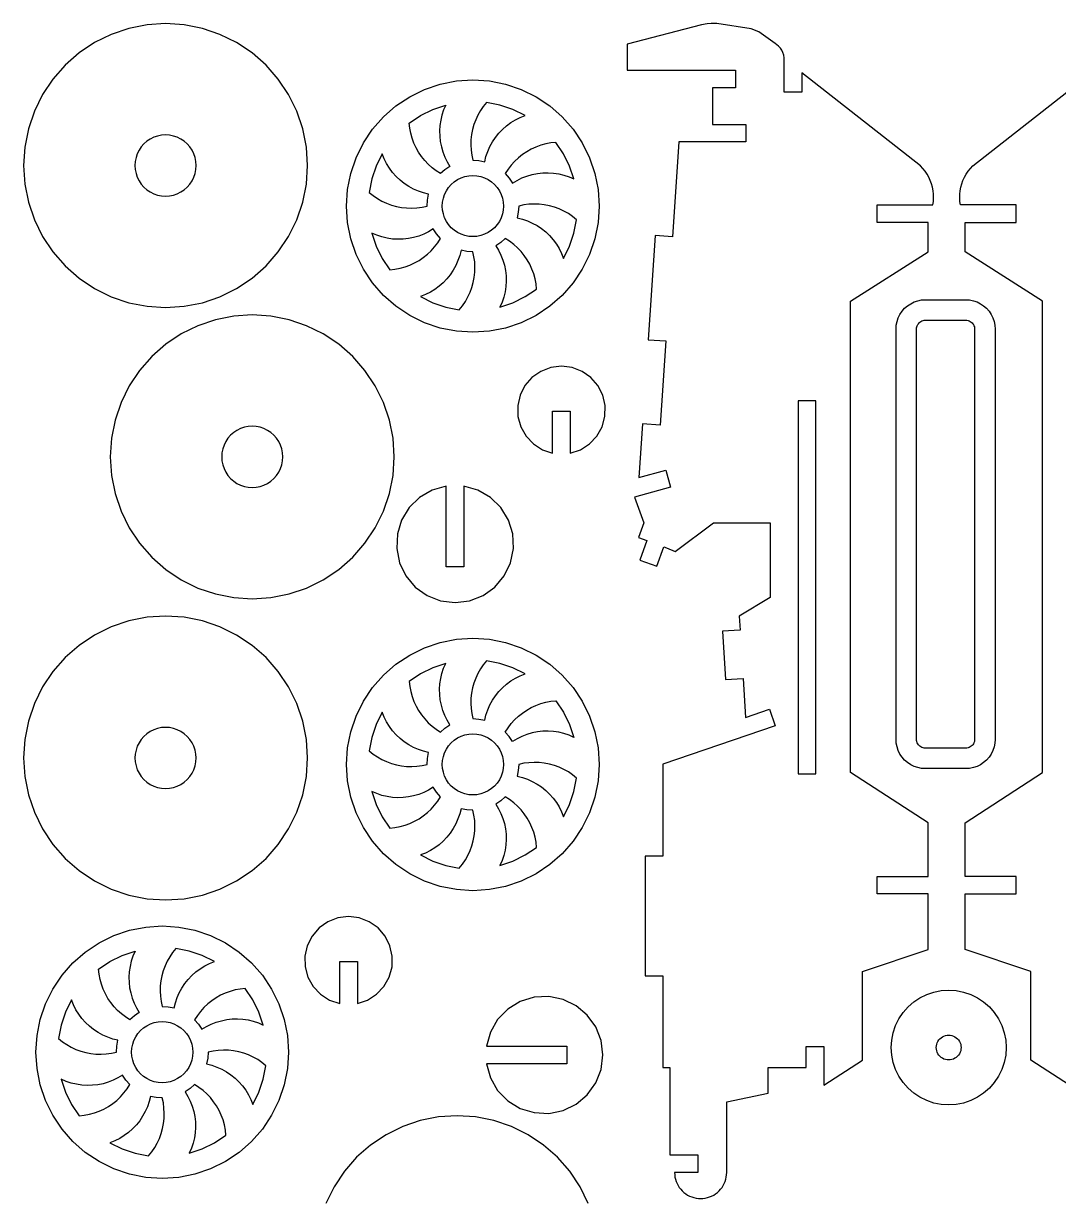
# Model space of a CAD drawing. Extents: x -851 to -288, y 134 to 465.
# Drawn here: x -849.9 to -673.2, y 264.1 to 465.1 of the extents above; entities that cross this region are included whole.
import ezdxf

# ---------------------------------------------------------------- set-up
doc = ezdxf.new("R2010")
doc.units = 0
doc.header["$MEASUREMENT"] = 0
doc.layers.get('0').update_dxf_attribs({"linetype": 'CONTINUOUS'})

msp = doc.modelspace()

# ---------------------------------------------------------------- linework, layer by layer
for points in [[(-819.37, 464.31), (-822.48, 464.93), (-825.65, 465.14), (-828.81, 464.93), (-831.92, 464.31), (-834.93, 463.29), (-837.77, 461.89), (-840.41, 460.13), (-842.79, 458.04), (-844.89, 455.65), (-846.65, 453.01), (-848.05, 450.17), (-849.07, 447.17), (-849.69, 444.05), (-849.9, 440.89), (-849.69, 437.72), (-849.07, 434.61), (-848.05, 431.61), (-846.65, 428.76), (-844.89, 426.13), (-842.79, 423.74), (-840.41, 421.65), (-837.77, 419.89), (-834.93, 418.48), (-831.92, 417.46), (-828.81, 416.84), (-825.65, 416.64), (-822.48, 416.84), (-819.37, 417.46), (-816.37, 418.48), (-813.52, 419.89), (-810.88, 421.65), (-808.5, 423.74), (-806.41, 426.13), (-804.64, 428.76), (-803.24, 431.61), (-802.22, 434.61), (-801.6, 437.72), (-801.39, 440.89), (-801.6, 444.05), (-802.22, 447.17), (-803.24, 450.17), (-804.64, 453.01), (-806.41, 455.65), (-808.5, 458.04), (-810.88, 460.13), (-813.52, 461.89), (-816.37, 463.29)], [(-739.54, 271.89), (-734.75, 271.89), (-734.75, 268.89), (-738.74, 268.89), (-738.72, 268.5), (-738.67, 268.11), (-738.58, 267.73), (-738.47, 267.36), (-738.32, 267.01), (-738.14, 266.66), (-737.93, 266.33), (-737.69, 266.03), (-737.43, 265.74), (-737.15, 265.48), (-736.84, 265.24), (-736.51, 265.03), (-736.17, 264.85), (-735.81, 264.71), (-735.44, 264.59), (-735.06, 264.5), (-734.67, 264.45), (-734.29, 264.44), (-733.9, 264.45), (-733.51, 264.5), (-733.14, 264.59), (-732.77, 264.71), (-732.41, 264.85), (-732.06, 265.03), (-731.73, 265.24), (-731.43, 265.48), (-731.14, 265.74), (-730.88, 266.03), (-730.64, 266.33), (-730.43, 266.66), (-730.25, 267.01), (-730.11, 267.36), (-729.99, 267.73), (-729.91, 268.11), (-729.85, 268.5), (-729.84, 268.89), (-729.84, 280.93), (-722.74, 282.42), (-722.74, 286.82), (-716.28, 286.82), (-716.28, 290.43), (-713.28, 290.43), (-713.28, 283.79), (-706.67, 288.05), (-706.67, 303.2), (-695.44, 306.95), (-695.44, 316.47), (-704.18, 316.47), (-704.18, 319.47), (-695.44, 319.47), (-695.44, 328.64), (-708.68, 337.2), (-708.68, 417.74), (-695.44, 426.15), (-695.44, 431.15), (-704.18, 431.15), (-704.18, 434.15), (-694.64, 434.15), (-694.55, 434.76), (-694.52, 435.37), (-694.53, 435.97), (-694.59, 436.58), (-694.71, 437.18), (-694.87, 437.77), (-695.08, 438.34), (-695.33, 438.89), (-695.63, 439.42), (-695.97, 439.93), (-696.36, 440.4), (-696.78, 440.84), (-717.04, 456.73), (-717.04, 453.44), (-720.04, 453.44), (-720.04, 459.29), (-720.1, 459.74), (-720.24, 460.17), (-720.43, 460.57), (-720.68, 460.94), (-720.99, 461.27), (-721.54, 461.72), (-724.38, 463.74), (-725.68, 464.22), (-731.5, 465.14), (-732.49, 465.13), (-733.15, 465.08), (-734.13, 464.91), (-746.84, 461.63), (-746.84, 457.18), (-728.36, 457.18), (-728.36, 454.18), (-732.25, 454.18), (-732.25, 447.91), (-726.57, 447.91), (-726.57, 444.91), (-738.01, 444.91), (-739.08, 428.72), (-742.07, 428.92), (-743.25, 411.13), (-740.26, 410.93), (-741.22, 396.56), (-744.21, 396.76), (-744.82, 387.59), (-740.25, 388.86), (-739.45, 385.97), (-745.61, 384.26), (-744.01, 379.88), (-744.9, 377.36), (-743.46, 376.85), (-744.66, 373.48), (-741.75, 372.44), (-740.57, 375.77), (-740.11, 375.6), (-738.66, 374.98), (-732.1, 379.88), (-722.4, 379.88), (-722.4, 367.12), (-727.7, 363.9), (-727.56, 361.54), (-730.55, 361.36), (-730.04, 353.1), (-727.05, 353.29), (-726.64, 346.61), (-722.56, 348), (-721.59, 345.16), (-740.76, 338.63), (-740.76, 322.91), (-743.76, 322.91), (-743.76, 302.5), (-740.76, 302.5), (-740.76, 286.82), (-739.54, 286.82)], [(-752.35, 428.38), (-753.25, 425.71), (-754.5, 423.18), (-756.07, 420.83), (-757.93, 418.71), (-760.05, 416.85), (-762.4, 415.29), (-764.93, 414.04), (-767.6, 413.13), (-770.36, 412.58), (-773.18, 412.4), (-775.99, 412.58), (-778.76, 413.13), (-781.43, 414.04), (-783.96, 415.29), (-786.31, 416.85), (-788.43, 418.71), (-790.29, 420.83), (-791.86, 423.18), (-793.1, 425.71), (-794.01, 428.38), (-794.56, 431.15), (-794.75, 433.96), (-794.56, 436.78), (-794.01, 439.55), (-793.1, 442.22), (-791.86, 444.75), (-790.29, 447.09), (-788.43, 449.21), (-786.31, 451.07), (-783.96, 452.64), (-781.43, 453.89), (-778.76, 454.8), (-775.99, 455.35), (-773.18, 455.53), (-770.36, 455.35), (-767.6, 454.8), (-764.93, 453.89), (-762.4, 452.64), (-760.05, 451.07), (-757.93, 449.21), (-756.07, 447.09), (-754.5, 444.75), (-753.25, 442.22), (-752.35, 439.55), (-751.8, 436.78), (-751.61, 433.96), (-751.8, 431.15)], [(-783.8, 446.4), (-783.96, 447.26), (-784.06, 448.14), (-782.11, 449.44), (-780.02, 450.47), (-777.8, 451.22), (-778.17, 450.38), (-778.46, 449.51), (-778.67, 448.62), (-778.81, 447.72), (-778.87, 446.8), (-778.84, 445.88), (-778.74, 444.97), (-778.56, 444.08), (-778.3, 443.2), (-777.97, 442.34), (-777.57, 441.52), (-777.09, 440.74), (-777.94, 440.17), (-778.71, 439.5), (-779.45, 439.97), (-780.15, 440.51), (-780.81, 441.1), (-781.41, 441.74), (-781.96, 442.42), (-782.46, 443.15), (-782.89, 443.92), (-783.26, 444.72), (-783.56, 445.55)], [(-773.18, 441.79), (-772.16, 441.72), (-771.16, 441.52), (-770.94, 442.41), (-770.64, 443.28), (-770.27, 444.12), (-769.84, 444.92), (-769.33, 445.68), (-768.76, 446.4), (-768.12, 447.06), (-767.44, 447.67), (-766.7, 448.21), (-765.92, 448.69), (-765.1, 449.1), (-764.25, 449.44), (-766.34, 450.47), (-768.56, 451.22), (-770.85, 451.68), (-771.4, 450.99), (-771.89, 450.26), (-772.33, 449.5), (-772.7, 448.7), (-773, 447.87), (-773.24, 447.02), (-773.41, 446.16), (-773.5, 445.28), (-773.53, 444.4), (-773.48, 443.52), (-773.37, 442.65)], [(-821.5, 444.07), (-821.95, 444.58), (-822.47, 445.03), (-823.04, 445.41), (-823.65, 445.71), (-824.29, 445.93), (-824.96, 446.06), (-825.65, 446.11), (-826.33, 446.06), (-827, 445.93), (-827.64, 445.71), (-828.26, 445.41), (-828.82, 445.03), (-829.34, 444.58), (-829.79, 444.07), (-830.17, 443.5), (-830.47, 442.89), (-830.69, 442.24), (-830.82, 441.57), (-830.87, 440.89), (-830.82, 440.21), (-830.69, 439.54), (-830.47, 438.89), (-830.17, 438.28), (-829.79, 437.71), (-829.34, 437.2), (-828.82, 436.75), (-828.26, 436.37), (-827.64, 436.07), (-827, 435.85), (-826.33, 435.71), (-825.65, 435.67), (-824.96, 435.71), (-824.29, 435.85), (-823.65, 436.07), (-823.04, 436.37), (-822.47, 436.75), (-821.95, 437.2), (-821.5, 437.71), (-821.13, 438.28), (-820.82, 438.89), (-820.6, 439.54), (-820.47, 440.21), (-820.43, 440.89), (-820.47, 441.57), (-820.6, 442.24), (-820.82, 442.89), (-821.13, 443.5)], [(-766.97, 438.73), (-766.41, 437.88), (-765.62, 438.35), (-764.8, 438.76), (-763.95, 439.09), (-763.07, 439.35), (-762.17, 439.53), (-761.26, 439.63), (-760.34, 439.65), (-759.43, 439.59), (-758.52, 439.46), (-757.63, 439.24), (-756.76, 438.95), (-755.92, 438.59), (-756.67, 440.8), (-757.71, 442.9), (-759.01, 444.84), (-759.88, 444.75), (-760.75, 444.58), (-761.6, 444.34), (-762.42, 444.04), (-763.22, 443.67), (-763.99, 443.24), (-764.72, 442.75), (-765.41, 442.2), (-766.05, 441.59), (-766.64, 440.94), (-767.17, 440.24), (-767.65, 439.5)], [(-789.69, 440.8), (-790.44, 438.59), (-790.89, 436.3), (-790.21, 435.74), (-789.48, 435.25), (-788.71, 434.81), (-787.91, 434.44), (-787.09, 434.14), (-786.24, 433.9), (-785.37, 433.74), (-784.5, 433.64), (-783.62, 433.61), (-782.74, 433.66), (-781.86, 433.78), (-781, 433.96), (-780.93, 434.98), (-780.74, 435.99), (-781.63, 436.21), (-782.49, 436.5), (-783.33, 436.87), (-784.14, 437.31), (-784.9, 437.82), (-785.61, 438.39), (-786.28, 439.02), (-786.88, 439.71), (-787.43, 440.44), (-787.91, 441.22), (-788.32, 442.04), (-788.65, 442.9)], [(-774.53, 439.01), (-773.86, 439.14), (-773.18, 439.18), (-772.5, 439.14), (-771.83, 439.01), (-771.18, 438.79), (-770.57, 438.48), (-770, 438.11), (-769.49, 437.66), (-769.04, 437.14), (-768.66, 436.57), (-768.36, 435.96), (-768.14, 435.31), (-768, 434.65), (-767.96, 433.96), (-768, 433.28), (-768.14, 432.61), (-768.36, 431.97), (-768.66, 431.35), (-769.04, 430.79), (-769.49, 430.27), (-770, 429.82), (-770.57, 429.44), (-771.18, 429.14), (-771.83, 428.92), (-772.5, 428.79), (-773.18, 428.74), (-773.86, 428.79), (-774.53, 428.92), (-775.18, 429.14), (-775.79, 429.44), (-776.36, 429.82), (-776.87, 430.27), (-777.32, 430.79), (-777.7, 431.35), (-778, 431.97), (-778.22, 432.61), (-778.35, 433.28), (-778.4, 433.96), (-778.35, 434.65), (-778.22, 435.31), (-778, 435.96), (-777.7, 436.57), (-777.32, 437.14), (-776.87, 437.66), (-776.36, 438.11), (-775.79, 438.48), (-775.18, 438.79)], [(-755.47, 431.63), (-756.15, 432.18), (-756.88, 432.68), (-757.65, 433.11), (-758.45, 433.48), (-759.27, 433.79), (-760.12, 434.03), (-760.99, 434.19), (-761.86, 434.29), (-762.74, 434.31), (-763.62, 434.27), (-764.5, 434.15), (-765.36, 433.96), (-765.42, 432.94), (-765.62, 431.94), (-764.73, 431.72), (-763.87, 431.43), (-763.03, 431.06), (-762.22, 430.62), (-761.46, 430.11), (-760.74, 429.54), (-760.08, 428.91), (-759.47, 428.22), (-758.93, 427.48), (-758.45, 426.7), (-758.04, 425.88), (-757.71, 425.03), (-756.67, 427.13), (-755.92, 429.34)], [(-787.35, 423.09), (-786.48, 423.18), (-785.61, 423.35), (-784.76, 423.58), (-783.94, 423.89), (-783.14, 424.25), (-782.37, 424.69), (-781.64, 425.18), (-780.95, 425.73), (-780.31, 426.34), (-779.72, 426.99), (-779.19, 427.69), (-778.71, 428.43), (-779.39, 429.2), (-779.95, 430.05), (-780.74, 429.58), (-781.56, 429.17), (-782.41, 428.84), (-783.29, 428.58), (-784.19, 428.4), (-785.1, 428.3), (-786.02, 428.28), (-786.93, 428.33), (-787.84, 428.47), (-788.73, 428.68), (-789.6, 428.97), (-790.44, 429.34), (-789.69, 427.13), (-788.65, 425.03)], [(-762.3, 419.79), (-762.4, 420.67), (-762.56, 421.53), (-762.8, 422.38), (-763.1, 423.21), (-763.47, 424.01), (-763.9, 424.77), (-764.4, 425.5), (-764.95, 426.19), (-765.55, 426.83), (-766.21, 427.42), (-766.91, 427.96), (-767.65, 428.43), (-768.42, 427.76), (-769.27, 427.19), (-768.79, 426.41), (-768.39, 425.58), (-768.05, 424.73), (-767.8, 423.85), (-767.62, 422.95), (-767.52, 422.04), (-767.49, 421.13), (-767.55, 420.21), (-767.69, 419.31), (-767.9, 418.42), (-768.19, 417.55), (-768.56, 416.71), (-766.34, 417.46), (-764.25, 418.49)], [(-775.51, 416.25), (-774.96, 416.94), (-774.46, 417.67), (-774.03, 418.43), (-773.66, 419.23), (-773.36, 420.06), (-773.12, 420.91), (-772.95, 421.77), (-772.85, 422.65), (-772.83, 423.53), (-772.87, 424.41), (-772.99, 425.28), (-773.18, 426.14), (-774.2, 426.21), (-775.2, 426.41), (-775.42, 425.52), (-775.72, 424.65), (-776.08, 423.81), (-776.52, 423.01), (-777.03, 422.24), (-777.6, 421.53), (-778.24, 420.87), (-778.92, 420.26), (-779.66, 419.71), (-780.44, 419.24), (-781.26, 418.83), (-782.11, 418.49), (-780.02, 417.46), (-777.8, 416.71)], [(-699.9, 416), (-699.47, 416.5), (-698.98, 416.93), (-698.43, 417.29), (-697.85, 417.58), (-697.23, 417.79), (-696.59, 417.92), (-695.93, 417.96), (-689.01, 417.96), (-688.36, 417.92), (-687.72, 417.79), (-687.1, 417.58), (-686.51, 417.29), (-685.97, 416.93), (-685.48, 416.5), (-685.05, 416), (-684.68, 415.46), (-684.39, 414.87), (-684.18, 414.25), (-684.06, 413.61), (-684.01, 412.96), (-684.01, 342.87), (-684.06, 342.22), (-684.18, 341.58), (-684.39, 340.96), (-684.68, 340.37), (-685.05, 339.83), (-685.48, 339.34), (-685.97, 338.9), (-686.51, 338.54), (-687.1, 338.25), (-687.72, 338.04), (-688.36, 337.91), (-689.01, 337.87), (-695.93, 337.87), (-696.59, 337.91), (-697.23, 338.04), (-697.85, 338.25), (-698.43, 338.54), (-698.98, 338.9), (-699.47, 339.34), (-699.9, 339.83), (-700.26, 340.37), (-700.55, 340.96), (-700.76, 341.58), (-700.89, 342.22), (-700.93, 342.87), (-700.93, 412.96), (-700.89, 413.61), (-700.76, 414.25), (-700.55, 414.87), (-700.26, 415.46)], [(-807.68, 367.08), (-804.57, 367.7), (-801.57, 368.72), (-798.72, 370.12), (-796.08, 371.88), (-793.7, 373.98), (-791.61, 376.36), (-789.84, 379), (-788.44, 381.84), (-787.42, 384.85), (-786.8, 387.96), (-786.59, 391.12), (-786.8, 394.29), (-787.42, 397.4), (-788.44, 400.4), (-789.84, 403.25), (-791.61, 405.89), (-793.7, 408.27), (-796.08, 410.36), (-798.72, 412.13), (-801.57, 413.53), (-804.57, 414.55), (-807.68, 415.17), (-810.85, 415.37), (-814.01, 415.17), (-817.12, 414.55), (-820.13, 413.53), (-822.97, 412.13), (-825.61, 410.36), (-827.99, 408.27), (-830.09, 405.89), (-831.85, 403.25), (-833.25, 400.4), (-834.27, 397.4), (-834.89, 394.29), (-835.1, 391.12), (-834.89, 387.96), (-834.27, 384.85), (-833.25, 381.84), (-831.85, 379), (-830.09, 376.36), (-827.99, 373.98), (-825.61, 371.88), (-822.97, 370.12), (-820.13, 368.72), (-817.12, 367.7), (-814.01, 367.08), (-810.85, 366.87)], [(-687.63, 342.3), (-687.71, 342.12), (-687.82, 341.96), (-687.95, 341.81), (-688.1, 341.68), (-688.26, 341.57), (-688.44, 341.49), (-688.63, 341.42), (-688.82, 341.38), (-689.01, 341.37), (-695.93, 341.37), (-696.13, 341.38), (-696.32, 341.42), (-696.51, 341.49), (-696.68, 341.57), (-696.85, 341.68), (-696.99, 341.81), (-697.12, 341.96), (-697.23, 342.12), (-697.32, 342.3), (-697.38, 342.48), (-697.42, 342.68), (-697.43, 342.87), (-697.43, 412.96), (-697.42, 413.16), (-697.38, 413.35), (-697.32, 413.53), (-697.23, 413.71), (-697.12, 413.87), (-696.99, 414.02), (-696.85, 414.15), (-696.68, 414.26), (-696.51, 414.35), (-696.32, 414.41), (-696.13, 414.45), (-695.93, 414.46), (-689.01, 414.46), (-688.82, 414.45), (-688.63, 414.41), (-688.44, 414.35), (-688.26, 414.26), (-688.1, 414.15), (-687.95, 414.02), (-687.82, 413.87), (-687.71, 413.71), (-687.63, 413.53), (-687.56, 413.35), (-687.53, 413.16), (-687.51, 412.96), (-687.51, 342.87), (-687.53, 342.68), (-687.56, 342.48)], [(-759.57, 398.95), (-756.57, 398.95), (-756.57, 391.77), (-754.83, 392.35), (-753.29, 393.34), (-752.03, 394.67), (-751.13, 396.27), (-750.65, 398.04), (-750.61, 399.87), (-751.01, 401.65), (-751.84, 403.29), (-753.04, 404.67), (-754.54, 405.73), (-756.25, 406.39), (-758.07, 406.61), (-759.89, 406.39), (-761.59, 405.73), (-763.09, 404.67), (-764.29, 403.29), (-765.12, 401.65), (-765.52, 399.87), (-765.48, 398.04), (-765, 396.27), (-764.1, 394.67), (-762.85, 393.34), (-761.3, 392.35), (-759.57, 391.77)], [(-717.63, 400.67), (-717.63, 336.96), (-714.63, 336.96), (-714.63, 400.67)], [(-807.67, 395.27), (-808.24, 395.64), (-808.85, 395.95), (-809.49, 396.17), (-810.16, 396.3), (-810.85, 396.34), (-811.53, 396.3), (-812.2, 396.17), (-812.84, 395.95), (-813.46, 395.64), (-814.02, 395.27), (-814.54, 394.81), (-814.99, 394.3), (-815.37, 393.73), (-815.67, 393.12), (-815.89, 392.47), (-816.02, 391.81), (-816.07, 391.12), (-816.02, 390.44), (-815.89, 389.77), (-815.67, 389.13), (-815.37, 388.51), (-814.99, 387.95), (-814.54, 387.43), (-814.02, 386.98), (-813.46, 386.6), (-812.84, 386.3), (-812.2, 386.08), (-811.53, 385.95), (-810.85, 385.9), (-810.16, 385.95), (-809.49, 386.08), (-808.85, 386.3), (-808.24, 386.6), (-807.67, 386.98), (-807.15, 387.43), (-806.7, 387.95), (-806.33, 388.51), (-806.02, 389.13), (-805.8, 389.77), (-805.67, 390.44), (-805.63, 391.12), (-805.67, 391.81), (-805.8, 392.47), (-806.02, 393.12), (-806.33, 393.73), (-806.7, 394.3), (-807.15, 394.81)], [(-774.72, 372.35), (-777.72, 372.35), (-777.72, 386.11), (-780.12, 385.43), (-782.27, 384.19), (-784.05, 382.45), (-785.34, 380.33), (-786.07, 377.95), (-786.19, 375.47), (-785.7, 373.03), (-784.62, 370.79), (-783.02, 368.89), (-781, 367.44), (-778.69, 366.53), (-776.22, 366.22), (-773.76, 366.53), (-771.44, 367.44), (-769.42, 368.89), (-767.82, 370.79), (-766.74, 373.03), (-766.25, 375.47), (-766.37, 377.95), (-767.11, 380.33), (-768.4, 382.45), (-770.18, 384.19), (-772.33, 385.43), (-774.72, 386.11)], [(-840.41, 358.93), (-842.79, 356.84), (-844.89, 354.46), (-846.65, 351.82), (-848.05, 348.97), (-849.07, 345.97), (-849.69, 342.86), (-849.9, 339.69), (-849.69, 336.53), (-849.07, 333.42), (-848.05, 330.41), (-846.65, 327.57), (-844.89, 324.93), (-842.79, 322.54), (-840.41, 320.45), (-837.77, 318.69), (-834.93, 317.29), (-831.92, 316.27), (-828.81, 315.65), (-825.65, 315.44), (-822.48, 315.65), (-819.37, 316.27), (-816.37, 317.29), (-813.52, 318.69), (-810.88, 320.45), (-808.5, 322.54), (-806.41, 324.93), (-804.64, 327.57), (-803.24, 330.41), (-802.22, 333.42), (-801.6, 336.53), (-801.39, 339.69), (-801.6, 342.86), (-802.22, 345.97), (-803.24, 348.97), (-804.64, 351.82), (-806.41, 354.46), (-808.5, 356.84), (-810.88, 358.93), (-813.52, 360.69), (-816.37, 362.1), (-819.37, 363.12), (-822.48, 363.74), (-825.65, 363.94), (-828.81, 363.74), (-831.92, 363.12), (-834.93, 362.1), (-837.77, 360.69)], [(-753.25, 346.84), (-752.35, 344.17), (-751.8, 341.4), (-751.61, 338.59), (-751.8, 335.77), (-752.35, 333.01), (-753.25, 330.34), (-754.5, 327.81), (-756.07, 325.46), (-757.93, 323.34), (-760.05, 321.48), (-762.4, 319.91), (-764.93, 318.66), (-767.6, 317.76), (-770.36, 317.21), (-773.18, 317.02), (-775.99, 317.21), (-778.76, 317.76), (-781.43, 318.66), (-783.96, 319.91), (-786.31, 321.48), (-788.43, 323.34), (-790.29, 325.46), (-791.86, 327.81), (-793.1, 330.34), (-794.01, 333.01), (-794.56, 335.77), (-794.75, 338.59), (-794.56, 341.4), (-794.01, 344.17), (-793.1, 346.84), (-791.86, 349.37), (-790.29, 351.72), (-788.43, 353.84), (-786.31, 355.7), (-783.96, 357.27), (-781.43, 358.51), (-778.76, 359.42), (-775.99, 359.97), (-773.18, 360.16), (-770.36, 359.97), (-767.6, 359.42), (-764.93, 358.51), (-762.4, 357.27), (-760.05, 355.7), (-757.93, 353.84), (-756.07, 351.72), (-754.5, 349.37)], [(-777.94, 344.79), (-777.09, 345.36), (-777.57, 346.15), (-777.97, 346.97), (-778.3, 347.82), (-778.56, 348.7), (-778.74, 349.6), (-778.84, 350.51), (-778.87, 351.43), (-778.81, 352.34), (-778.67, 353.25), (-778.46, 354.14), (-778.17, 355.01), (-777.8, 355.85), (-780.02, 355.1), (-782.11, 354.06), (-784.06, 352.76), (-783.96, 351.89), (-783.8, 351.02), (-783.56, 350.17), (-783.26, 349.35), (-782.89, 348.55), (-782.46, 347.78), (-781.96, 347.05), (-781.41, 346.36), (-780.81, 345.72), (-780.15, 345.13), (-779.45, 344.6), (-778.71, 344.12)], [(-770.85, 356.3), (-771.4, 355.62), (-771.89, 354.89), (-772.33, 354.12), (-772.7, 353.32), (-773, 352.49), (-773.24, 351.65), (-773.41, 350.78), (-773.5, 349.91), (-773.53, 349.02), (-773.48, 348.15), (-773.37, 347.27), (-773.18, 346.41), (-772.16, 346.34), (-771.16, 346.14), (-770.94, 347.03), (-770.64, 347.9), (-770.27, 348.74), (-769.84, 349.54), (-769.33, 350.31), (-768.76, 351.02), (-768.12, 351.69), (-767.44, 352.29), (-766.7, 352.84), (-765.92, 353.32), (-765.1, 353.73), (-764.25, 354.06), (-766.34, 355.1), (-768.56, 355.85)], [(-759.01, 349.47), (-757.71, 347.52), (-756.67, 345.43), (-755.92, 343.21), (-756.76, 343.58), (-757.63, 343.87), (-758.52, 344.08), (-759.43, 344.22), (-760.34, 344.28), (-761.26, 344.25), (-762.17, 344.15), (-763.07, 343.97), (-763.95, 343.71), (-764.8, 343.38), (-765.62, 342.98), (-766.41, 342.5), (-766.97, 343.35), (-767.65, 344.12), (-767.17, 344.86), (-766.64, 345.56), (-766.05, 346.22), (-765.41, 346.82), (-764.72, 347.37), (-763.99, 347.87), (-763.22, 348.3), (-762.42, 348.67), (-761.6, 348.97), (-760.75, 349.2), (-759.88, 349.37)], [(-789.69, 345.43), (-790.44, 343.21), (-790.89, 340.92), (-790.21, 340.37), (-789.48, 339.87), (-788.71, 339.44), (-787.91, 339.07), (-787.09, 338.76), (-786.24, 338.53), (-785.37, 338.36), (-784.5, 338.26), (-783.62, 338.24), (-782.74, 338.28), (-781.86, 338.4), (-781, 338.59), (-780.93, 339.61), (-780.74, 340.61), (-781.63, 340.83), (-782.49, 341.13), (-783.33, 341.49), (-784.14, 341.93), (-784.9, 342.44), (-785.61, 343.01), (-786.28, 343.64), (-786.88, 344.33), (-787.43, 345.07), (-787.91, 345.85), (-788.32, 346.67), (-788.65, 347.52)], [(-829.79, 336.51), (-829.34, 336), (-828.82, 335.55), (-828.26, 335.17), (-827.64, 334.87), (-827, 334.65), (-826.33, 334.52), (-825.65, 334.47), (-824.96, 334.52), (-824.29, 334.65), (-823.65, 334.87), (-823.04, 335.17), (-822.47, 335.55), (-821.95, 336), (-821.5, 336.51), (-821.13, 337.08), (-820.82, 337.69), (-820.6, 338.34), (-820.47, 339.01), (-820.43, 339.69), (-820.47, 340.37), (-820.6, 341.04), (-820.82, 341.69), (-821.13, 342.3), (-821.5, 342.87), (-821.95, 343.38), (-822.47, 343.83), (-823.04, 344.21), (-823.65, 344.51), (-824.29, 344.73), (-824.96, 344.87), (-825.65, 344.91), (-826.33, 344.87), (-827, 344.73), (-827.64, 344.51), (-828.26, 344.21), (-828.82, 343.83), (-829.34, 343.38), (-829.79, 342.87), (-830.17, 342.3), (-830.47, 341.69), (-830.69, 341.04), (-830.82, 340.37), (-830.87, 339.69), (-830.82, 339.01), (-830.69, 338.34), (-830.47, 337.69), (-830.17, 337.08)], [(-775.18, 343.41), (-774.53, 343.63), (-773.86, 343.76), (-773.18, 343.81), (-772.5, 343.76), (-771.83, 343.63), (-771.18, 343.41), (-770.57, 343.11), (-770, 342.73), (-769.49, 342.28), (-769.04, 341.77), (-768.66, 341.2), (-768.36, 340.59), (-768.14, 339.94), (-768, 339.27), (-767.96, 338.59), (-768, 337.91), (-768.14, 337.24), (-768.36, 336.59), (-768.66, 335.98), (-769.04, 335.41), (-769.49, 334.9), (-770, 334.45), (-770.57, 334.07), (-771.18, 333.77), (-771.83, 333.55), (-772.5, 333.41), (-773.18, 333.37), (-773.86, 333.41), (-774.53, 333.55), (-775.18, 333.77), (-775.79, 334.07), (-776.36, 334.45), (-776.87, 334.9), (-777.32, 335.41), (-777.7, 335.98), (-778, 336.59), (-778.22, 337.24), (-778.35, 337.91), (-778.4, 338.59), (-778.35, 339.27), (-778.22, 339.94), (-778, 340.59), (-777.7, 341.2), (-777.32, 341.77), (-776.87, 342.28), (-776.36, 342.73), (-775.79, 343.11)], [(-755.47, 336.26), (-756.15, 336.81), (-756.88, 337.3), (-757.65, 337.74), (-758.45, 338.11), (-759.27, 338.41), (-760.12, 338.65), (-760.99, 338.82), (-761.86, 338.91), (-762.74, 338.94), (-763.62, 338.89), (-764.5, 338.78), (-765.36, 338.59), (-765.42, 337.57), (-765.62, 336.56), (-764.73, 336.35), (-763.87, 336.05), (-763.03, 335.68), (-762.22, 335.24), (-761.46, 334.74), (-760.74, 334.16), (-760.08, 333.53), (-759.47, 332.85), (-758.93, 332.11), (-758.45, 331.33), (-758.04, 330.51), (-757.71, 329.66), (-756.67, 331.75), (-755.92, 333.96)], [(-787.35, 327.71), (-786.48, 327.81), (-785.61, 327.97), (-784.76, 328.21), (-783.94, 328.51), (-783.14, 328.88), (-782.37, 329.31), (-781.64, 329.81), (-780.95, 330.36), (-780.31, 330.96), (-779.72, 331.62), (-779.19, 332.32), (-778.71, 333.06), (-779.39, 333.83), (-779.95, 334.68), (-780.74, 334.2), (-781.56, 333.8), (-782.41, 333.46), (-783.29, 333.21), (-784.19, 333.03), (-785.1, 332.92), (-786.02, 332.9), (-786.93, 332.96), (-787.84, 333.1), (-788.73, 333.31), (-789.6, 333.6), (-790.44, 333.96), (-789.69, 331.75), (-788.65, 329.66)], [(-762.3, 324.41), (-762.4, 325.29), (-762.56, 326.16), (-762.8, 327), (-763.1, 327.83), (-763.47, 328.63), (-763.9, 329.4), (-764.4, 330.13), (-764.95, 330.82), (-765.55, 331.46), (-766.21, 332.05), (-766.91, 332.58), (-767.65, 333.06), (-768.42, 332.38), (-769.27, 331.81), (-768.79, 331.03), (-768.39, 330.21), (-768.05, 329.36), (-767.8, 328.48), (-767.62, 327.58), (-767.52, 326.67), (-767.49, 325.75), (-767.55, 324.84), (-767.69, 323.93), (-767.9, 323.04), (-768.19, 322.17), (-768.56, 321.33), (-766.34, 322.08), (-764.25, 323.12)], [(-775.51, 320.87), (-774.96, 321.56), (-774.46, 322.29), (-774.03, 323.06), (-773.66, 323.86), (-773.36, 324.68), (-773.12, 325.53), (-772.95, 326.4), (-772.85, 327.27), (-772.83, 328.15), (-772.87, 329.03), (-772.99, 329.91), (-773.18, 330.77), (-774.2, 330.83), (-775.2, 331.03), (-775.42, 330.14), (-775.72, 329.28), (-776.08, 328.44), (-776.52, 327.63), (-777.03, 326.87), (-777.6, 326.15), (-778.24, 325.49), (-778.92, 324.88), (-779.66, 324.34), (-780.44, 323.86), (-781.26, 323.45), (-782.11, 323.12), (-780.02, 322.08), (-777.8, 321.33)], [(-795.9, 304.93), (-792.9, 304.93), (-792.9, 297.75), (-791.16, 298.33), (-789.62, 299.32), (-788.36, 300.65), (-787.47, 302.25), (-786.98, 304.02), (-786.94, 305.85), (-787.35, 307.63), (-788.18, 309.27), (-789.37, 310.65), (-790.87, 311.71), (-792.58, 312.37), (-794.4, 312.59), (-796.22, 312.37), (-797.93, 311.71), (-799.43, 310.65), (-800.63, 309.27), (-801.45, 307.63), (-801.86, 305.85), (-801.82, 304.02), (-801.34, 302.25), (-800.44, 300.65), (-799.18, 299.32), (-797.64, 298.33), (-795.9, 297.75)], [(-805.39, 283.86), (-806.29, 281.19), (-807.54, 278.66), (-809.11, 276.31), (-810.97, 274.19), (-813.09, 272.33), (-815.44, 270.76), (-817.97, 269.52), (-820.64, 268.61), (-823.4, 268.06), (-826.22, 267.87), (-829.03, 268.06), (-831.8, 268.61), (-834.47, 269.52), (-837, 270.76), (-839.35, 272.33), (-841.47, 274.19), (-843.33, 276.31), (-844.9, 278.66), (-846.15, 281.19), (-847.05, 283.86), (-847.6, 286.63), (-847.79, 289.44), (-847.6, 292.26), (-847.05, 295.02), (-846.15, 297.69), (-844.9, 300.22), (-843.33, 302.57), (-841.47, 304.69), (-839.35, 306.55), (-837, 308.12), (-834.47, 309.37), (-831.8, 310.27), (-829.03, 310.82), (-826.22, 311.01), (-823.4, 310.82), (-820.64, 310.27), (-817.97, 309.37), (-815.44, 308.12), (-813.09, 306.55), (-810.97, 304.69), (-809.11, 302.57), (-807.54, 300.22), (-806.29, 297.69), (-805.39, 295.02), (-804.84, 292.26), (-804.65, 289.44), (-804.84, 286.63)], [(-836.84, 301.87), (-837, 302.74), (-837.1, 303.62), (-835.15, 304.91), (-833.06, 305.95), (-830.84, 306.7), (-831.21, 305.86), (-831.5, 304.99), (-831.71, 304.1), (-831.85, 303.19), (-831.91, 302.28), (-831.88, 301.36), (-831.78, 300.45), (-831.6, 299.55), (-831.34, 298.67), (-831.01, 297.82), (-830.61, 297), (-830.13, 296.22), (-830.98, 295.65), (-831.75, 294.97), (-832.49, 295.45), (-833.19, 295.98), (-833.85, 296.57), (-834.45, 297.21), (-835, 297.9), (-835.5, 298.63), (-835.93, 299.4), (-836.3, 300.2), (-836.6, 301.03)], [(-826.22, 297.26), (-825.2, 297.2), (-824.2, 297), (-823.98, 297.89), (-823.68, 298.75), (-823.32, 299.59), (-822.88, 300.4), (-822.37, 301.16), (-821.8, 301.88), (-821.16, 302.54), (-820.48, 303.15), (-819.74, 303.69), (-818.96, 304.17), (-818.14, 304.58), (-817.29, 304.91), (-819.38, 305.95), (-821.6, 306.7), (-823.89, 307.15), (-824.44, 306.47), (-824.94, 305.74), (-825.37, 304.97), (-825.74, 304.17), (-826.04, 303.35), (-826.28, 302.5), (-826.45, 301.63), (-826.55, 300.76), (-826.57, 299.88), (-826.52, 299), (-826.41, 298.12)], [(-820.01, 294.2), (-819.45, 293.35), (-818.66, 293.83), (-817.84, 294.23), (-816.99, 294.57), (-816.11, 294.82), (-815.21, 295), (-814.3, 295.11), (-813.38, 295.13), (-812.47, 295.07), (-811.56, 294.94), (-810.67, 294.72), (-809.8, 294.43), (-808.96, 294.07), (-809.71, 296.28), (-810.75, 298.37), (-812.05, 300.32), (-812.92, 300.22), (-813.79, 300.06), (-814.64, 299.82), (-815.46, 299.52), (-816.26, 299.15), (-817.03, 298.72), (-817.76, 298.22), (-818.45, 297.67), (-819.09, 297.07), (-819.68, 296.41), (-820.21, 295.71), (-820.69, 294.97)], [(-694.48, 280.75), (-695.69, 281.17), (-696.85, 281.73), (-697.91, 282.45), (-698.88, 283.29), (-699.72, 284.26), (-700.44, 285.33), (-701, 286.48), (-701.42, 287.69), (-701.67, 288.95), (-701.75, 290.23), (-701.67, 291.51), (-701.42, 292.77), (-701, 293.99), (-700.44, 295.14), (-699.72, 296.21), (-698.88, 297.17), (-697.91, 298.02), (-696.85, 298.73), (-695.69, 299.3), (-694.48, 299.71), (-693.22, 299.96), (-691.94, 300.04), (-690.66, 299.96), (-689.4, 299.71), (-688.18, 299.3), (-687.03, 298.73), (-685.97, 298.02), (-685, 297.17), (-684.15, 296.21), (-683.44, 295.14), (-682.87, 293.99), (-682.46, 292.77), (-682.21, 291.51), (-682.13, 290.23), (-682.21, 288.95), (-682.46, 287.69), (-682.87, 286.48), (-683.44, 285.33), (-684.15, 284.26), (-685, 283.29), (-685.97, 282.45), (-687.03, 281.73), (-688.18, 281.17), (-689.4, 280.75), (-690.66, 280.5), (-691.94, 280.42), (-693.22, 280.5)], [(-842.73, 296.28), (-843.48, 294.07), (-843.93, 291.77), (-843.25, 291.22), (-842.52, 290.73), (-841.75, 290.29), (-840.95, 289.92), (-840.13, 289.62), (-839.28, 289.38), (-838.41, 289.21), (-837.54, 289.12), (-836.66, 289.09), (-835.78, 289.14), (-834.9, 289.25), (-834.04, 289.44), (-833.98, 290.46), (-833.78, 291.47), (-834.67, 291.68), (-835.53, 291.98), (-836.37, 292.35), (-837.18, 292.79), (-837.94, 293.29), (-838.65, 293.87), (-839.32, 294.5), (-839.92, 295.18), (-840.47, 295.92), (-840.95, 296.7), (-841.36, 297.52), (-841.69, 298.37)], [(-757.11, 290.46), (-757.11, 287.46), (-770.87, 287.46), (-770.19, 285.06), (-768.95, 282.91), (-767.21, 281.13), (-765.09, 279.84), (-762.71, 279.11), (-760.23, 278.98), (-757.79, 279.48), (-755.55, 280.56), (-753.65, 282.16), (-752.2, 284.18), (-751.29, 286.49), (-750.98, 288.96), (-751.29, 291.42), (-752.2, 293.74), (-753.65, 295.76), (-755.55, 297.36), (-757.79, 298.43), (-760.23, 298.93), (-762.71, 298.81), (-765.09, 298.07), (-767.21, 296.78), (-768.95, 295), (-770.19, 292.85), (-770.87, 290.46)], [(-827.57, 294.48), (-826.9, 294.62), (-826.22, 294.66), (-825.54, 294.62), (-824.87, 294.48), (-824.22, 294.26), (-823.61, 293.96), (-823.04, 293.58), (-822.53, 293.13), (-822.08, 292.62), (-821.7, 292.05), (-821.4, 291.44), (-821.18, 290.79), (-821.04, 290.12), (-821, 289.44), (-821.04, 288.76), (-821.18, 288.09), (-821.4, 287.44), (-821.7, 286.83), (-822.08, 286.26), (-822.53, 285.75), (-823.04, 285.3), (-823.61, 284.92), (-824.22, 284.62), (-824.87, 284.4), (-825.54, 284.27), (-826.22, 284.22), (-826.9, 284.27), (-827.57, 284.4), (-828.22, 284.62), (-828.83, 284.92), (-829.4, 285.3), (-829.91, 285.75), (-830.36, 286.26), (-830.74, 286.83), (-831.04, 287.44), (-831.26, 288.09), (-831.4, 288.76), (-831.44, 289.44), (-831.4, 290.12), (-831.26, 290.79), (-831.04, 291.44), (-830.74, 292.05), (-830.36, 292.62), (-829.91, 293.13), (-829.4, 293.58), (-828.83, 293.96), (-828.22, 294.26)], [(-692.49, 288.18), (-692.75, 288.27), (-693, 288.4), (-693.23, 288.55), (-693.44, 288.73), (-693.62, 288.94), (-693.78, 289.17), (-693.9, 289.42), (-693.99, 289.68), (-694.04, 289.96), (-694.06, 290.23), (-694.04, 290.51), (-693.99, 290.78), (-693.9, 291.04), (-693.78, 291.29), (-693.62, 291.52), (-693.44, 291.73), (-693.23, 291.91), (-693, 292.07), (-692.75, 292.19), (-692.49, 292.28), (-692.22, 292.33), (-691.94, 292.35), (-691.66, 292.33), (-691.39, 292.28), (-691.13, 292.19), (-690.88, 292.07), (-690.65, 291.91), (-690.44, 291.73), (-690.26, 291.52), (-690.1, 291.29), (-689.98, 291.04), (-689.89, 290.78), (-689.84, 290.51), (-689.82, 290.23), (-689.84, 289.96), (-689.89, 289.68), (-689.98, 289.42), (-690.1, 289.17), (-690.26, 288.94), (-690.44, 288.73), (-690.65, 288.55), (-690.88, 288.4), (-691.13, 288.27), (-691.39, 288.18), (-691.66, 288.13), (-691.94, 288.11), (-692.22, 288.13)], [(-808.51, 287.11), (-809.19, 287.66), (-809.92, 288.16), (-810.69, 288.59), (-811.49, 288.96), (-812.31, 289.27), (-813.16, 289.5), (-814.03, 289.67), (-814.9, 289.77), (-815.78, 289.79), (-816.66, 289.75), (-817.54, 289.63), (-818.4, 289.44), (-818.46, 288.42), (-818.66, 287.42), (-817.77, 287.2), (-816.91, 286.9), (-816.07, 286.54), (-815.26, 286.1), (-814.5, 285.59), (-813.79, 285.02), (-813.12, 284.39), (-812.52, 283.7), (-811.97, 282.96), (-811.49, 282.18), (-811.08, 281.36), (-810.75, 280.51), (-809.71, 282.6), (-808.96, 284.82)], [(-839.52, 278.66), (-838.65, 278.83), (-837.8, 279.06), (-836.98, 279.36), (-836.18, 279.73), (-835.41, 280.17), (-834.68, 280.66), (-833.99, 281.21), (-833.35, 281.81), (-832.76, 282.47), (-832.23, 283.17), (-831.75, 283.91), (-832.43, 284.68), (-832.99, 285.53), (-833.78, 285.05), (-834.6, 284.65), (-835.45, 284.32), (-836.33, 284.06), (-837.23, 283.88), (-838.14, 283.78), (-839.06, 283.75), (-839.97, 283.81), (-840.88, 283.95), (-841.77, 284.16), (-842.64, 284.45), (-843.48, 284.82), (-842.73, 282.6), (-841.69, 280.51), (-840.39, 278.56)], [(-815.34, 275.27), (-815.44, 276.14), (-815.6, 277.01), (-815.84, 277.86), (-816.14, 278.68), (-816.51, 279.48), (-816.94, 280.25), (-817.44, 280.98), (-817.99, 281.67), (-818.59, 282.31), (-819.25, 282.9), (-819.95, 283.43), (-820.69, 283.91), (-821.46, 283.24), (-822.31, 282.67), (-821.83, 281.88), (-821.43, 281.06), (-821.1, 280.21), (-820.84, 279.33), (-820.66, 278.43), (-820.56, 277.52), (-820.53, 276.6), (-820.59, 275.69), (-820.73, 274.78), (-820.94, 273.89), (-821.23, 273.02), (-821.6, 272.18), (-819.38, 272.93), (-817.29, 273.97)], [(-828.55, 271.73), (-828, 272.41), (-827.5, 273.14), (-827.07, 273.91), (-826.7, 274.71), (-826.4, 275.54), (-826.16, 276.38), (-825.99, 277.25), (-825.89, 278.12), (-825.87, 279.01), (-825.92, 279.88), (-826.03, 280.76), (-826.22, 281.62), (-827.24, 281.69), (-828.24, 281.89), (-828.46, 281), (-828.76, 280.13), (-829.12, 279.29), (-829.56, 278.49), (-830.07, 277.72), (-830.64, 277.01), (-831.28, 276.34), (-831.96, 275.74), (-832.7, 275.19), (-833.48, 274.71), (-834.3, 274.3), (-835.15, 273.97), (-833.06, 272.93), (-830.84, 272.18)]]:
    msp.add_lwpolyline(points, close=True)
for points in [[(-671.3, 283.79), (-677.91, 288.05), (-677.91, 303.2), (-689.13, 306.95), (-689.13, 316.47), (-680.4, 316.47), (-680.4, 319.47), (-689.13, 319.47), (-689.13, 328.64), (-675.9, 337.2), (-675.9, 417.74), (-689.13, 426.15), (-689.13, 431.15), (-680.4, 431.15), (-680.4, 434.15), (-689.94, 434.15), (-690.03, 434.76), (-690.06, 435.37), (-690.05, 435.97), (-689.98, 436.58), (-689.87, 437.18), (-689.71, 437.77), (-689.5, 438.34), (-689.24, 438.89), (-688.94, 439.42), (-688.6, 439.93), (-688.22, 440.4), (-687.8, 440.84), (-667.54, 456.73)], [(-753.48, 263.61), (-754.88, 266.46), (-756.64, 269.1), (-758.73, 271.48), (-761.12, 273.57), (-763.76, 275.34), (-766.6, 276.74), (-769.6, 277.76), (-772.72, 278.38), (-775.88, 278.58), (-779.05, 278.38), (-782.16, 277.76), (-785.16, 276.74), (-788.01, 275.34), (-790.64, 273.57), (-793.03, 271.48), (-795.12, 269.1), (-796.88, 266.46), (-798.29, 263.61)]]:
    msp.add_lwpolyline(points)

doc.saveas('drawing.dxf')
